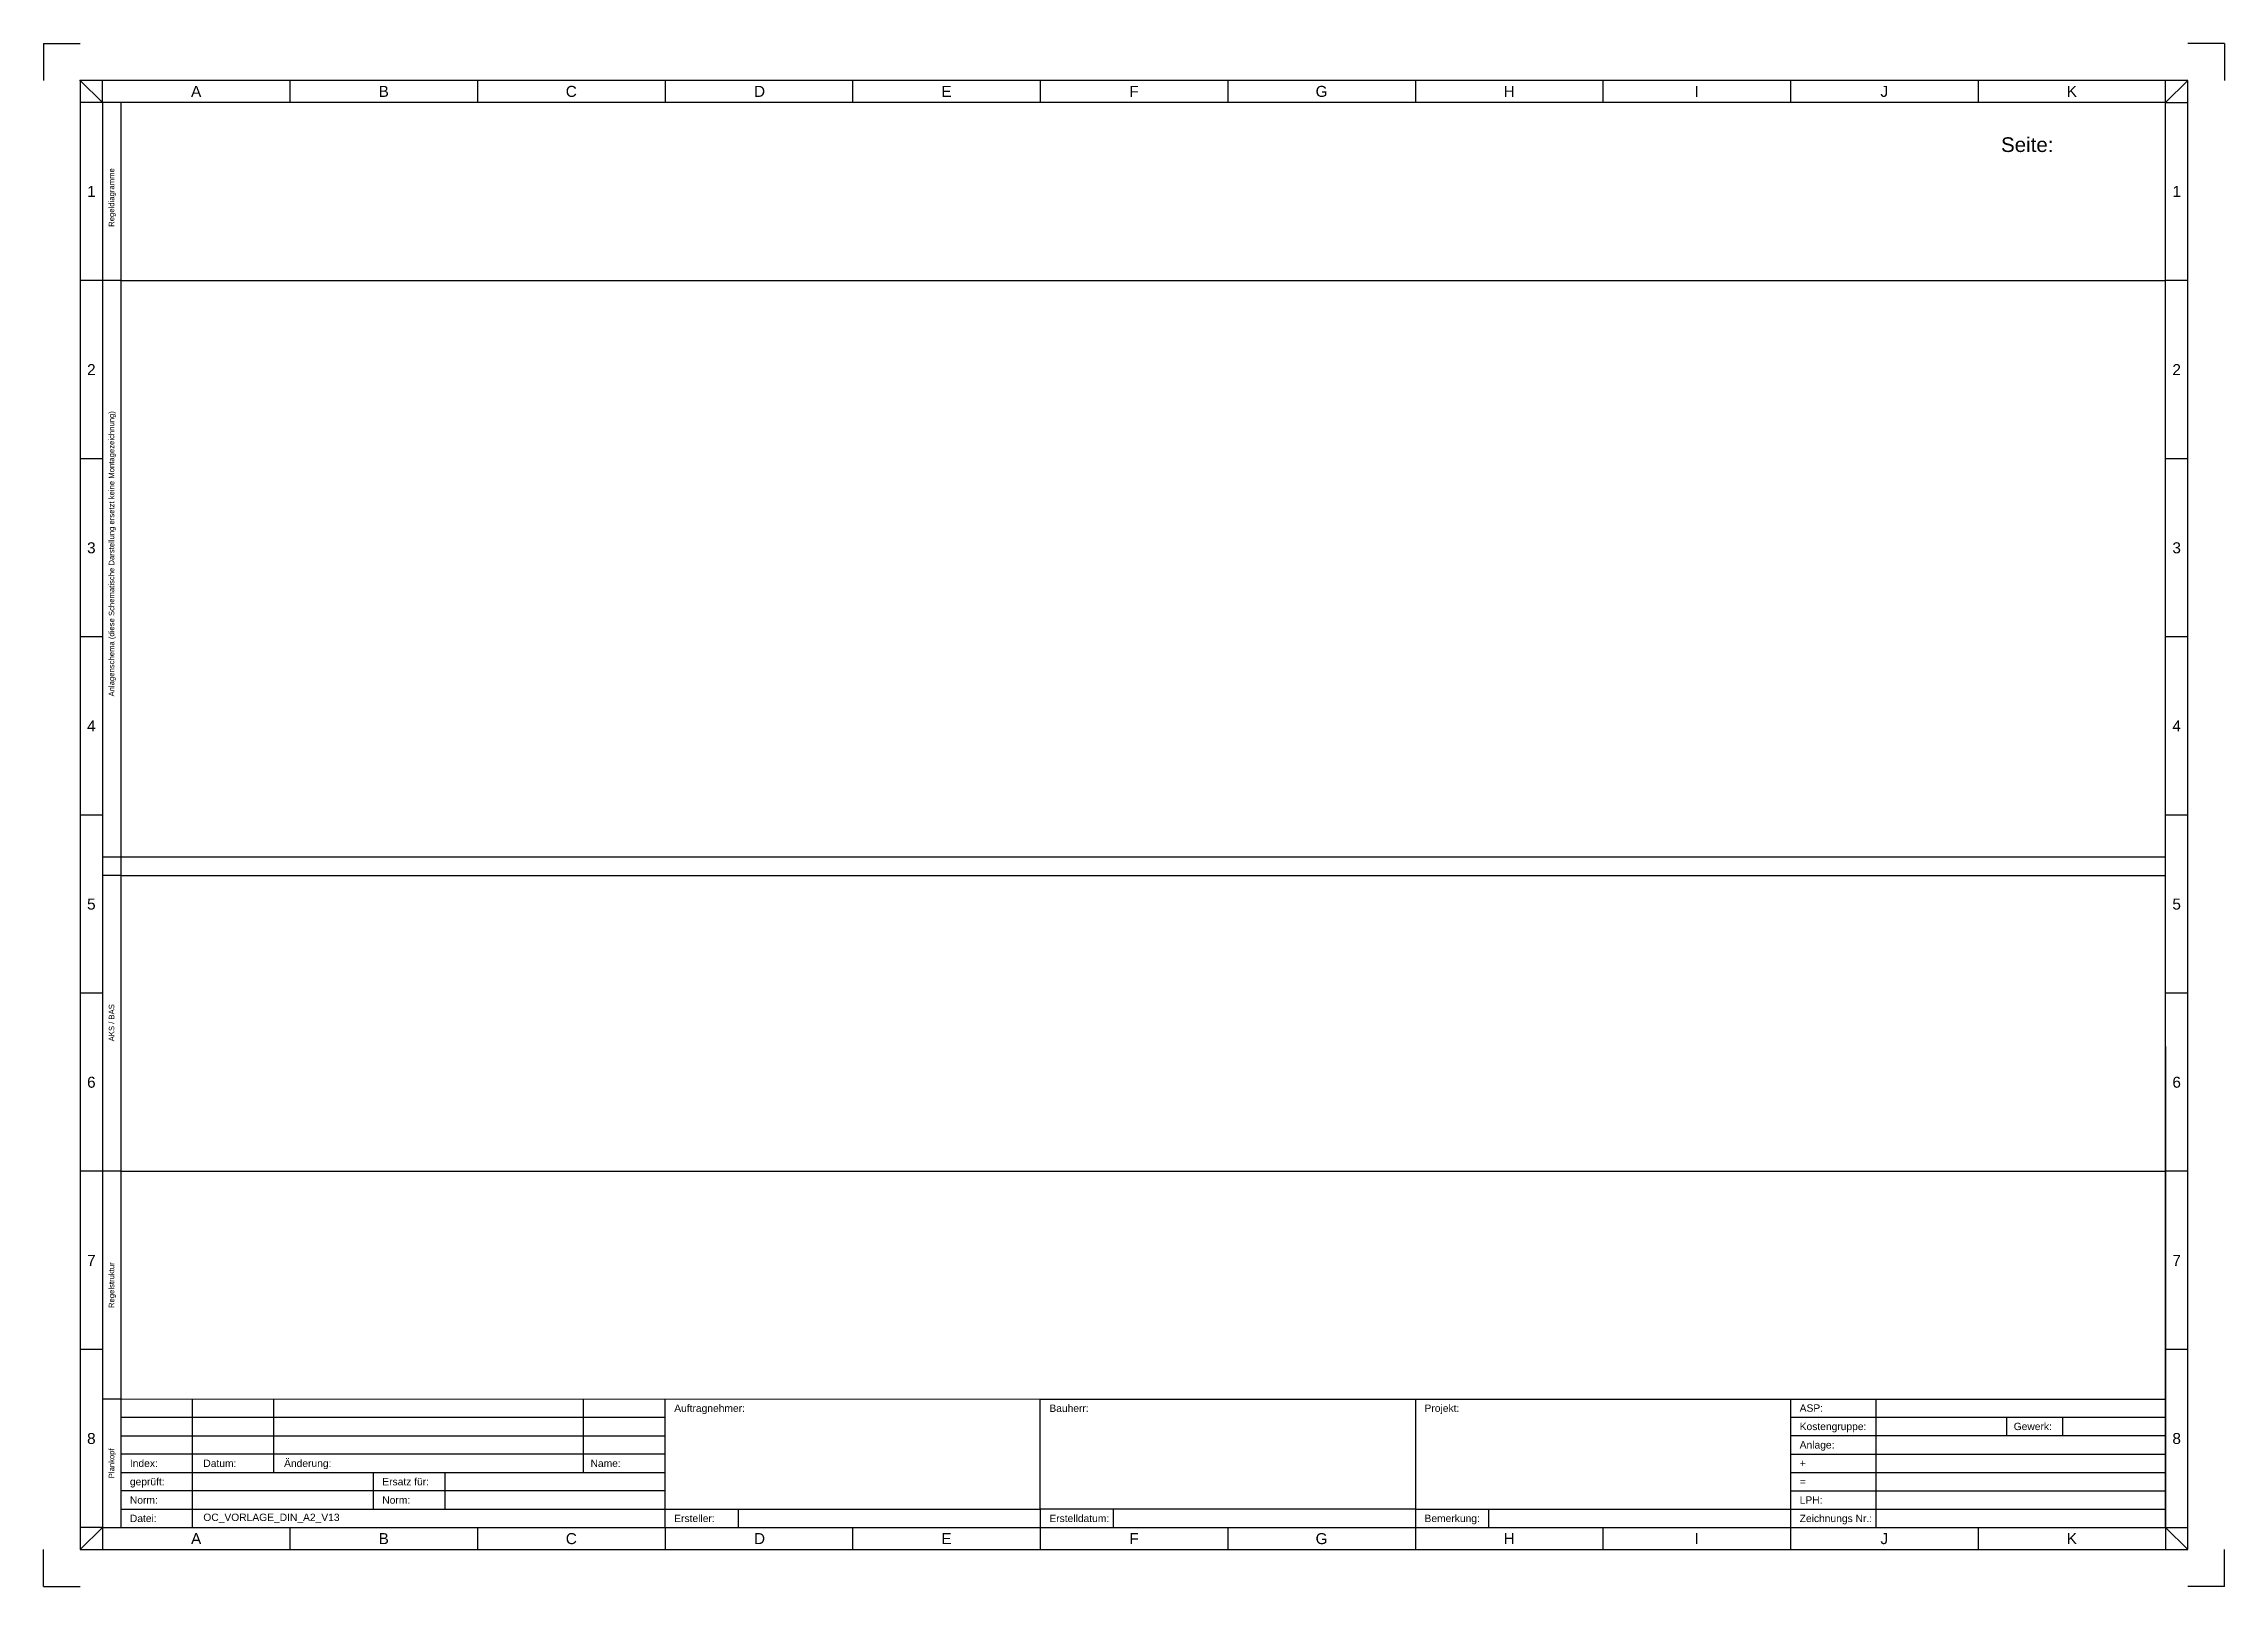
# Model space of a CAD drawing. Header units: millimetres. Extents: x 0 to 594, y 0 to 420.
import ezdxf
from ezdxf.enums import TextEntityAlignment as Align

# ---------------------------------------------------------------- set-up
doc = ezdxf.new("R2010")
doc.units = ezdxf.units.MM
doc.header["$LTSCALE"] = 100
for name, color, linetype in [('GA-Inhaltsverzeichnis-Beschriftung', 7, 'Continuous'), ('GA-Trennlinie-BAS', 7, 'Continuous'), ('GA-Trennlinie-LVB', 7, 'Continuous'), ('GA-Trennlinie-Regeldiagramme', 7, 'Continuous'), ('GA-Trennlinie-Regelstruktur', 7, 'Continuous')]:
    doc.layers.add(name, color=color, linetype=linetype)
doc.styles.add('Arial', font='arial.ttf')
doc.styles.get("Standard").update_dxf_attribs({"font": 'arial.ttf'})

# ---------------------------------------------------------------- blocks, each defined once
blk = doc.blocks.new('RSH_Blattrahmen_DIN_A2_V3')
for p, q in [((16, 404), (10, 410)), ((16, 404), (16, 410)), ((67.09, 410), (67.09, 404)), ((118.18, 410), (118.18, 404)), ((169.27, 410), (169.27, 404)), ((220.36, 410), (220.36, 404)), ((271.45, 410), (271.45, 404)), ((322.55, 410), (322.55, 404)), ((373.64, 410), (373.64, 404)), ((424.73, 410), (424.73, 404)), ((475.82, 410), (475.82, 404)), ((526.91, 410), (526.91, 404)), ((578, 404), (584, 410)), ((578, 404), (578, 410)), ((16, 404), (10, 404)), ((578, 404), (584, 404)), ((16, 355.5), (10, 355.5)), ((584, 355.5), (578, 355.5)), ((16, 307), (10, 307)), ((584, 307), (578, 307)), ((16, 258.5), (10, 258.5)), ((584, 258.5), (578, 258.5)), ((16, 210), (10, 210)), ((584, 210), (578, 210)), ((16, 161.5), (10, 161.5)), ((584, 161.5), (578, 161.5)), ((16, 113), (10, 113)), ((584, 113), (578, 113)), ((16, 64.5), (10, 64.5)), ((584, 64.5), (578, 64.5)), ((16, 16), (10, 10)), ((16, 16), (10, 16)), ((16, 16), (16, 10)), ((67.09, 16), (67.09, 10)), ((118.18, 16), (118.18, 10)), ((169.27, 16), (169.27, 10)), ((220.36, 16), (220.36, 10)), ((271.45, 16), (271.45, 10)), ((322.55, 16), (322.55, 10)), ((373.64, 16), (373.64, 10)), ((424.73, 16), (424.73, 10)), ((475.82, 16), (475.82, 10)), ((526.91, 16), (526.91, 10)), ((578, 16), (584, 10)), ((578, 16), (584, 16)), ((578, 16), (578, 10))]:
    blk.add_line(p, q)
for points in [[(10, 10), (584, 10), (584, 410), (10, 410)], [(16, 16), (578, 16), (578, 404), (16, 404)]]:
    blk.add_lwpolyline(points, close=True)
blk.add_point((10, 410))
for s, p in [('A', (41.55, 407)), ('B', (92.64, 407)), ('C', (143.73, 407)), ('D', (195, 407)), ('E', (245.91, 407)), ('F', (297, 407)), ('G', (348.09, 407)), ('H', (399.18, 407)), ('I', (450.27, 407)), ('J', (501.36, 407)), ('K', (552.45, 407)), ('1', (13, 379.75)), ('1', (581, 379.75)), ('2', (13, 331.25)), ('2', (581, 331.25)), ('3', (13, 282.75)), ('3', (581, 282.75)), ('4', (13, 234.25)), ('4', (581, 234.25)), ('5', (13, 185.75)), ('5', (581, 185.75)), ('6', (13, 137.25)), ('6', (581, 137.25)), ('7', (13, 88.75)), ('7', (581, 88.75)), ('8', (13, 40.25)), ('8', (581, 40.25)), ('A', (41.55, 13)), ('B', (92.64, 13)), ('C', (143.73, 13)), ('D', (195, 13)), ('E', (245.91, 13)), ('F', (297, 13)), ('G', (348.09, 13)), ('H', (399.18, 13)), ('I', (450.27, 13)), ('J', (501.36, 13)), ('K', (552.45, 13))]:
    blk.add_text(s, height=3).set_placement(p, align=Align.MIDDLE_CENTER)
blk = doc.blocks.new('OC_VORLAGE_DIN_A2_BLATTRAHMEN_V1')
for p, q in [((21, 355.5), (16, 355.5)), ((21, 198.5), (16, 198.5)), ((21, 193.5), (16, 193.5)), ((578, 147), (578, 16)), ((21, 113), (16, 113)), ((21, 51), (16, 51))]:
    blk.add_line(p, q)
for points in [[(0, 420), (0, 410)], [(0, 420), (10, 420)], [(594, 420), (584, 420)], [(594, 420), (594, 410)], [(21, 404), (21, 16)], [(0, 0), (0, 10)], [(594, 0), (594, 10)], [(0, 0), (10, 0)], [(594, 0), (584, 0)]]:
    blk.add_lwpolyline(points)
at = {"layer": 'GA-Trennlinie-BAS'}
blk.add_lwpolyline([(578, 198.5), (21, 198.5)], dxfattribs=at)
at = {"layer": 'GA-Trennlinie-LVB'}
blk.add_lwpolyline([(21, 193.5), (578, 193.5)], dxfattribs=at)
at = {"layer": 'GA-Trennlinie-Regeldiagramme'}
blk.add_lwpolyline([(21, 355.5), (578, 355.5)], dxfattribs=at)
at = {"layer": 'GA-Trennlinie-Regelstruktur'}
blk.add_lwpolyline([(21, 113), (578, 113)], dxfattribs=at)
blk.add_blockref('RSH_Blattrahmen_DIN_A2_V3', (0, 0))
for s, p in [('Regeldiagramme', (18.5, 378.11)), ('Anlagenschema (diese Schematische Darstellung ersetzt keine Montagezeichnung)', (18.5, 281.11)), ('AKS / BAS', (18.5, 153.44)), ('Regelstruktur', (18.5, 82)), ('Plankopf', (18.5, 33.5))]:
    blk.add_text(s, height=1.5, rotation=90).set_placement(p, align=Align.MIDDLE_CENTER)
blk.add_attdef('', (578, 16), '', height=4)
blk = doc.blocks.new('OC_RSH_Plankopf_quer_V21')
for p, q in [((-573, 19), (-322.55, 18.99)), ((-573, 19), (-573, 14)), ((-553.5, 19), (-553.5, -16)), ((-424.73, 14), (-424.73, 19)), ((-118.18, 18.99), (-118.18, 14.03)), ((-94.89, 14.04), (-94.89, 19.04)), ((-118.18, 14.03), (-16, 14.03)), ((-118.18, 14.03), (-118.18, 9.02)), ((-94.89, 9.03), (-94.89, 14.03)), ((-59.39, 14.03), (-59.39, 9.02)), ((-44, 9.03), (-44, 14.03)), ((-573, 9), (-573, 4)), ((-424.73, 4), (-424.73, 9)), ((-118.18, 9.02), (-16, 9.02)), ((-118.18, 9.02), (-118.18, 4.02)), ((-94.89, 4.02), (-94.89, 9.02)), ((-118.18, 4.02), (-16, 4.02)), ((-118.18, 4.02), (-118.18, -0.99)), ((-94.89, -0.98), (-94.89, 4.02)), ((-573, -1), (-573, -6)), ((-484.75, -1), (-484.75, -6)), ((-424.73, -6), (-424.73, -1)), ((-118.18, -0.99), (-16, -0.99)), ((-118.18, -0.99), (-118.18, -6)), ((-94.89, -5.99), (-94.89, -0.99)), ((-573, -11), (-573, -16)), ((-484.75, -6), (-484.75, -11)), ((-424.73, -16), (-424.73, -11)), ((-424.73, -11), (-322.55, -11)), ((-404.73, -16), (-404.73, -11)), ((-322.55, -11), (-322.55, -16.01)), ((-302.55, -16), (-302.55, -11)), ((-220.36, -10.99), (-220.36, -16)), ((-220.36, -11), (-16, -11)), ((-200.36, -16), (-200.36, -11)), ((-118.18, -5.99), (-16, -6)), ((-118.18, -6), (-118.18, -11)), ((-118.18, -11.01), (-118.18, -16.01)), ((-94.89, -11), (-94.89, -6)), ((-94.89, -16.01), (-94.89, -11.01))]:
    blk.add_line(p, q)
for points in [[(-531.36, 19), (-531.36, -1)], [(-447.03, 19), (-447.03, -1)], [(-220.36, 18.99), (-16, 18.99), (-16, 18.99)], [(-504.25, -1), (-504.25, -11)]]:
    blk.add_lwpolyline(points)
for points in [[(-322.55, 18.99), (-220.36, 18.99), (-220.36, -11), (-322.55, -11)], [(-573, 9), (-424.73, 9), (-424.73, 14), (-573, 14)], [(-573, -1), (-424.73, -1), (-424.73, 4), (-573, 4)], [(-573, -11), (-424.73, -11), (-424.73, -6), (-573, -6)]]:
    blk.add_lwpolyline(points, close=True)
at = {"style": 'Arial'}
for s, p in [('Auftragnehmer:', (-422.23, 16.5)), ('Bauherr:', (-320.05, 16.49)), ('Projekt:', (-217.86, 16.5)), ('ASP:', (-115.68, 16.54)), ('Kostengruppe:', (-115.68, 11.53)), ('Gewerk:', (-57.39, 11.53)), ('Anlage:', (-115.68, 6.52)), ('Index:', (-570.5, 1.5)), ('Datum:', (-550.5, 1.5)), ('Änderung:', (-528.5, 1.5)), ('Name:', (-445.03, 1.5)), ('+', (-115.68, 1.52)), ('geprüft:', (-570.5, -3.5)), ('Ersatz für:', (-501.75, -3.5)), ('=', (-115.68, -3.49)), ('Norm:', (-570.5, -8.5)), ('Norm:', (-501.75, -8.5)), ('LPH:', (-115.68, -8.5)), ('Datei:', (-570.5, -13.5)), ('Ersteller:', (-422.23, -13.5)), ('Erstelldatum:', (-320.05, -13.5)), ('Bemerkung:', (-217.86, -13.5)), ('Zeichnungs Nr.:', (-115.68, -13.51))]:
    blk.add_text(s, height=2, dxfattribs=at).set_placement(p, align=Align.MIDDLE_LEFT)
at = {"insert": (-550.5, -13.5), "char_height": 2, "attachment_point": 4, "style": 'Arial'}
blk.add_mtext('OC_VORLAGE_DIN_A2_V13', dxfattribs=at)
at = {"style": 'Arial', "flags": 1}
for tag, p in [('FREITEXT_01', (-13.79, 17)), ('FREITEXT_02', (-13.79, 11.45)), ('FREITEXT_03', (-13.79, 2.72)), ('FREITEXT_04', (-13.79, -1.97)), ('FREITEXT_05', (-13.79, -6.66)), ('BMK_NUMMERIERUNG', (-13.79, -11.67))]:
    blk.add_attdef(tag, text='', height=2, dxfattribs=at).set_placement(p, align=Align.MIDDLE_LEFT)
at = {"style": 'Arial'}
for tag, height, p in [('INDEX3', 2, (-570.5, 16.5)), ('INDEX2', 2, (-570.5, 11.5)), ('DATUM3', 2, (-550.5, 16.5)), ('DATUM2', 2, (-550.5, 11.5)), ('AENDERUNG3', 2, (-528.5, 16.5)), ('AENDERUNG2', 2, (-528.5, 11.5)), ('NAME3', 2, (-445.03, 16.5)), ('NAME2', 2, (-445.03, 11.5)), ('AN1', 2.2, (-422.23, 11.5)), ('AG1', 2.2, (-320.05, 11.49)), ('PR1', 2.2, (-217.87, 11.5)), ('ASP', 2, (-92.18, 16.54)), ('KOSTENGRUPPE', 2, (-92.18, 11.53)), ('GEWERK', 2, (-41.29, 11.53)), ('INDEX1', 2, (-570.5, 6.5)), ('DATUM1', 2, (-550.5, 6.5)), ('AENDERUNG1', 2, (-528.5, 6.5)), ('NAME1', 2, (-445.03, 6.5)), ('AN2', 2.2, (-422.23, 6.5)), ('AG2', 2.2, (-320.05, 6.49)), ('PR2', 2.2, (-217.87, 6.5)), ('ANLAGE', 2, (-92.18, 6.52)), ('AN3', 2.2, (-422.23, 1.5)), ('AG3', 2.2, (-320.05, 1.49)), ('PR3', 2.2, (-217.87, 1.5)), ('ORTSKENNZEICHEN', 2, (-92.18, 1.52)), ('GEPRUEFT', 2, (-550.79, -3.5)), ('ERSATZFUER', 2, (-482.04, -3.5)), ('AN4', 2.2, (-422.23, -3.5)), ('AG4', 2.2, (-320.05, -3.51)), ('PR4', 2.2, (-217.87, -3.5)), ('SSK', 2, (-92.18, -3.49)), ('NORM', 2, (-550.79, -8.5)), ('NORM', 2, (-482.04, -8.5)), ('AN5', 2.2, (-422.23, -8.5)), ('AG5', 2.2, (-320.05, -8.51)), ('PR5', 2.2, (-217.87, -8.5)), ('LPH', 2, (-92.18, -8.5)), ('ERSTELLER', 2, (-402.02, -13.5)), ('ERSTELLDATUM', 2, (-299.84, -13.5)), ('BEMERKUNG', 2, (-197.65, -13.5)), ('ZEICHNUNGSNUMMER', 2, (-92.18, -13.51))]:
    blk.add_attdef(tag, text='', height=height, dxfattribs=at).set_placement(p, align=Align.MIDDLE_LEFT)

msp = doc.modelspace()

# ---------------------------------------------------------------- block references
for name, p in [('OC_VORLAGE_DIN_A2_BLATTRAHMEN_V1', (0, 0)), ('OC_RSH_Plankopf_quer_V21', (594, 32.01))]:
    msp.add_blockref(name, p)

# ---------------------------------------------------------------- texts
at = {"layer": 'GA-Inhaltsverzeichnis-Beschriftung', "style": 'Arial'}
msp.add_text('Seite:', height=4, dxfattribs=at).set_placement((533.16, 392.5), align=Align.MIDDLE_LEFT)

doc.saveas('drawing.dxf')
